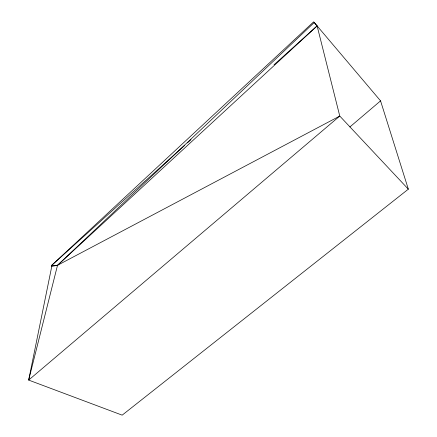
<?xml version="1.0" encoding="UTF-8"?>
<svg xmlns="http://www.w3.org/2000/svg" width="437" height="437" viewBox="0 0 437 437"><rect width="100%" height="100%" fill="white"/><g stroke="black" fill="none" stroke-linecap="round" stroke-linejoin="round"><path stroke-width="0.66" d="M51.686 266.379L57.515 265.303L339.773 116.056L408.338 189.166L122.169 415.15L28.662 380.081L51.801 266.27L51.675 265.357L313.651 21.85L317.115 25.914L339.773 116.056L28.662 380.081L57.515 265.303L314.241 22.522L380.556 100.865L408.338 189.166M184.392 145.636L51.675 265.357L57.515 265.303L317.115 25.914L274.054 64.758M187.435 142.894L190.98 139.693M349.879 126.97L380.556 100.865"/></g></svg>
